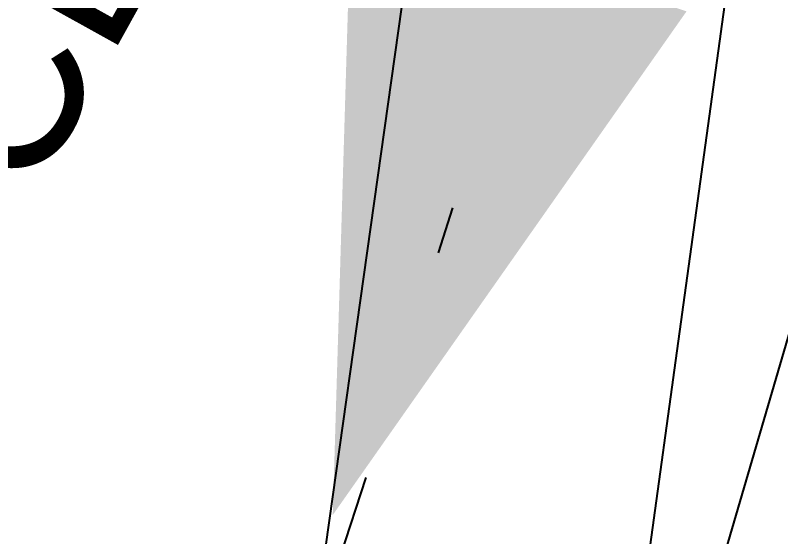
# Model space of a CAD drawing. Extents: x 421500 to 422711, y 436000 to 437000.
# Drawn here: x 421942.233 to 421943.857, y 436513.821 to 436514.926 of the extents above; entities that cross this region are included whole.
import ezdxf

# ---------------------------------------------------------------- set-up
doc = ezdxf.new("R2010")
doc.units = 0
doc.linetypes.add('XREF UTC_716709_AJB_1b$0$DASHDOT1', pattern=[2, 1, -0.5, 0, -0.5])
doc.layers.get('0').update_dxf_attribs({"color": 210})
for name, color, linetype in [('716709-ExBase$0$XC-LCCCarriageway', 251, 'Continuous'), ('716709-ExBase$0$XC-LCCFENCES', 251, '716709-ExBase$0$EFENCE'), ('Pr-KerbEdge', 8, 'Continuous'), ('XREF UTC_716709_AJB_1b$0$DATA', 7, 'Continuous'), ('XREF UTC_716709_AJB_1b$0$du-UTCDUCT-F1', 42, 'XREF UTC_716709_AJB_1b$0$DASHDOT1'), ('XREF UTC_716709_AJB_1b$0$du-UTCTEXT', 42, 'Continuous'), ('XREF UTC_716709_AJB_1b$0$Signals', 7, 'Continuous')]:
    doc.layers.add(name, color=color, linetype=linetype)
doc.styles.add('XREF UTC_716709_AJB_1b$0$Standard', font='txt')
doc.linetypes.add('716709-ExBase$0$EFENCE', pattern='A,2,-0.4,[1,fenceline,S=1,R=0,X=0,Y=0],-0.4,2', length=4.8)

# ---------------------------------------------------------------- blocks, each defined once
blk = doc.blocks.new('XREF UTC_716709_AJB_1b$0$HD001P')
at = {"linetype": 'Continuous'}
blk.add_solid([(0.375, 2.75), (-0.375, 2.75), (0, 4)], dxfattribs=at)
at = {"layer": 'XREF UTC_716709_AJB_1b$0$DATA', "style": 'XREF UTC_716709_AJB_1b$0$Standard', "flags": 9}
for tag, p in [('SUPPORT', (0.75, 1.5)), ('BRACKETS', (0.75, 1.25)), ('HEIGHT', (0.75, 1)), ('CABLE', (0.75, 0.75)), ('PHASE', (0.75, 0.5)), ('TYPE', (0.75, 0.25)), ('NUM', (0.75, 0)), ('SITE', (0.75, -0.25)), ('IDENT', (0.75, -0.5))]:
    blk.add_attdef(tag, p, '', height=0.2, dxfattribs=at)

msp = doc.modelspace()

# ---------------------------------------------------------------- linework, layer by layer
at = {"layer": '716709-ExBase$0$XC-LCCCarriageway', "flags": 128}
msp.add_lwpolyline([(421931.2381, 436495.8242), (421932.6031, 436495.7279), (421933.9399, 436496.0205), (421935.3267, 436496.8259), (421936.371, 436498.043), (421938.6473, 436501.5569), (421942.5414, 436509.6749), (421942.8495, 436510.4724), (421943.2279, 436511.8277), (421943.4353, 436512.7488), (421943.7826, 436515.2672), (421943.8019, 436517.8094), (421943.0554, 436521.8318), (421941.5852, 436525.6496), (421939.1184, 436529.7173), (421936.1579, 436533.4411)], dxfattribs=at)
msp.add_lwpolyline([(421931.2381, 436495.8242), (421932.6031, 436495.7279), (421933.9399, 436496.0205), (421935.3267, 436496.8259), (421936.371, 436498.043), (421938.6473, 436501.5569), (421942.5414, 436509.6749), (421942.8495, 436510.4724), (421943.2279, 436511.8277), (421943.4353, 436512.7488), (421943.7826, 436515.2672), (421943.8019, 436517.8094), (421943.0554, 436521.8318), (421941.5852, 436525.6496), (421939.1184, 436529.7173), (421936.1579, 436533.4411)], dxfattribs=at)
at = {"layer": '716709-ExBase$0$XC-LCCFENCES', "flags": 128}
msp.add_lwpolyline([(421939.1968, 436523.5551), (421943.2952, 436516.6635), (421942.7374, 436512.7078)], dxfattribs=at)
msp.add_lwpolyline([(421939.1968, 436523.5551), (421943.2952, 436516.6635), (421942.7374, 436512.7078)], dxfattribs=at)
at = {"layer": 'Pr-KerbEdge', "flags": 128}
msp.add_lwpolyline([(421930.9523, 436496.1802, 0.3966), (421934.8163, 436496.9553), (421939.4834, 436503.5247, 0.083402), (421942.6441, 436510.0464), (421944.8699, 436517.6477, 0.348047), (421939.3317, 436531.3141), (421913.6807, 436545.8621)], format="xyb", dxfattribs=at)
at = {"layer": 'XREF UTC_716709_AJB_1b$0$du-UTCDUCT-F1', "flags": 128}
msp.add_lwpolyline([(421932.9948, 436496.9058, 0.034062), (421936.9656, 436501.8672, 0.034062), (421940.226, 436507.3218, 0.025683), (421942.1777, 436511.7004, 0.025683), (421943.6701, 436516.256)], format="xyb", dxfattribs=at)

# ---------------------------------------------------------------- block references
at = {"layer": 'XREF UTC_716709_AJB_1b$0$Signals', "rotation": 161.5816242938355}
msp.add_blockref('XREF UTC_716709_AJB_1b$0$HD001P', (421944.1708, 436517.6622), dxfattribs=at)

# ---------------------------------------------------------------- texts
at = {"layer": 'XREF UTC_716709_AJB_1b$0$du-UTCTEXT', "style": 'XREF UTC_716709_AJB_1b$0$Standard'}
msp.add_text('CCB/14', height=0.36, rotation=61, dxfattribs=at).set_placement((421942.0951, 436514.2206))

doc.saveas('drawing.dxf')
